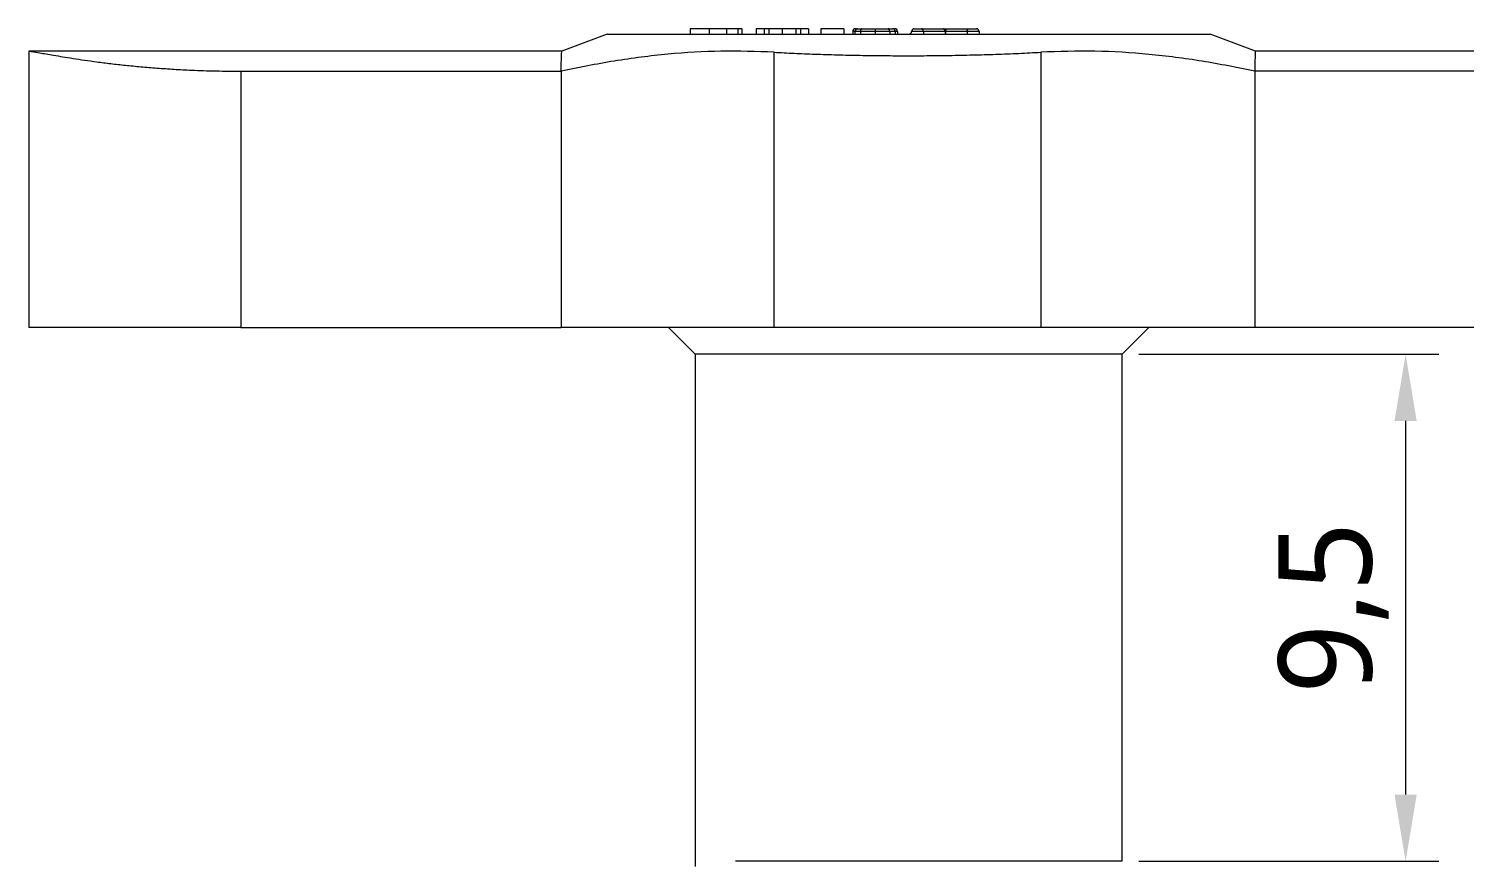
# Model space of a CAD drawing. Header units: millimetres. Extents: x -15 to 313, y -16 to 261.
# Drawn here: x 27 to 80.8, y 106.8 to 138 of the extents above; entities that cross this region are included whole.
import ezdxf

# ---------------------------------------------------------------- set-up
doc = ezdxf.new("R2010")
doc.units = ezdxf.units.MM
doc.header["$LTSCALE"] = 12.7
doc.header["$PDMODE"] = 33
doc.header["$PDSIZE"] = 1
doc.layers.add('Visible', color=7, linetype='Continuous', lineweight=40)
doc.styles.add('Onshape-Standard-Dimension', font='NotoSans-Regular.ttf')
doc.dimstyles.new('Onshape-ISO-25$0', dxfattribs={"dimtxt": 3.5, "dimasz": 2.5, "dimexe": 1.25, "dimexo": 0.625, "dimtad": 1, "dimtxsty": 'Onshape-Standard-Dimension', "dimcen": 2.5, "dimclrd": 7, "dimclre": 7, "dimclrt": 7, "dimadec": 1, "dimazin": 0, "dimtfac": 1, "dimtmove": 0, "dimatfit": 3, "dimfxl": 1, "dimlwd": 13, "dimlwe": 13, "dimarcsym": 0})

# ---------------------------------------------------------------- blocks, each defined once
blk = doc.blocks.new('*D11')
at = {"layer": 'Defpoints', "color": 0, "transparency": 16777216}
for p in [(67.989, 125.776, -6.217), (67.989, 106.776, -6.217), (78.617, 106.776)]:
    blk.add_point(p, dxfattribs=at)
at = {"layer": 'Visible', "color": 7, "lineweight": 13, "transparency": 16777216}
for p, q in [((68.614, 125.776), (79.867, 125.776)), ((78.617, 123.276), (78.617, 109.276)), ((68.614, 106.776), (79.867, 106.776))]:
    blk.add_line(p, q, dxfattribs=at)
at = {"layer": 'Visible', "color": 7, "transparency": 16777216}
for points in [[(78.201, 123.276), (79.034, 123.276), (78.617, 125.776)], [(78.201, 109.276), (79.034, 109.276), (78.617, 106.776)]]:
    blk.add_solid(points, dxfattribs=at)
at = {"layer": 'Visible', "color": 7, "lineweight": 5, "transparency": 16777216, "insert": (75.91, 116.276), "char_height": 3.5, "attachment_point": 5, "rotation": 90, "style": 'Onshape-Standard-Dimension'}
blk.add_mtext('9,5', dxfattribs=at)

msp = doc.modelspace()

# ---------------------------------------------------------------- linework, layer by layer
at = {"layer": 'Visible', "lineweight": 5}
for p, q in [((48.689, 137.776), (46.989, 137.138)), ((48.689, 137.776), (71.289, 137.776)), ((51.805, 137.976), (51.805, 137.776)), ((52.507, 137.976), (51.805, 137.976)), ((53.162, 137.976), (52.507, 137.976)), ((52.507, 137.976), (52.507, 137.776)), ((53.162, 137.976), (53.162, 137.776)), ((53.588, 137.976), (53.162, 137.976)), ((53.736, 137.976), (53.588, 137.976)), ((53.588, 137.976), (53.588, 137.776)), ((53.736, 137.976), (53.736, 137.776)), ((54.575, 137.976), (54.279, 137.976)), ((54.279, 137.976), (54.279, 137.776)), ((54.575, 137.976), (54.575, 137.776)), ((54.75, 137.976), (54.575, 137.976)), ((55.247, 137.976), (54.75, 137.976)), ((54.75, 137.976), (54.75, 137.776)), ((55.76, 137.976), (55.247, 137.976)), ((55.247, 137.976), (55.247, 137.776)), ((55.76, 137.976), (55.76, 137.776)), ((55.935, 137.976), (55.76, 137.976)), ((56.232, 137.976), (55.935, 137.976)), ((55.935, 137.976), (55.935, 137.776)), ((56.232, 137.976), (56.232, 137.776)), ((57.56, 137.976), (56.703, 137.976)), ((56.703, 137.976), (56.703, 137.776)), ((57.56, 137.976), (57.56, 137.776)), ((57.892, 137.876), (57.892, 137.776)), ((57.971, 137.876), (57.892, 137.876)), ((57.974, 137.876), (57.974, 137.776)), ((58.178, 137.876), (57.974, 137.876)), ((57.992, 137.976), (58.071, 137.976)), ((58.074, 137.976), (58.24, 137.976)), ((58.731, 137.876), (58.178, 137.876)), ((58.178, 137.876), (58.178, 137.776)), ((58.24, 137.976), (58.731, 137.976)), ((58.731, 137.976), (59.218, 137.976)), ((58.731, 137.976), (58.731, 137.876)), ((58.731, 137.876), (58.731, 137.776)), ((59.281, 137.876), (58.731, 137.876)), ((59.218, 137.976), (59.386, 137.976)), ((59.281, 137.876), (59.281, 137.776)), ((59.486, 137.876), (59.281, 137.876)), ((59.437, 137.976), (59.469, 137.976)), ((59.486, 137.876), (59.486, 137.776)), ((59.569, 137.876), (59.493, 137.876)), ((59.569, 137.876), (59.569, 137.776)), ((60.544, 137.876), (60.1, 137.876)), ((60.2, 137.976), (60.475, 137.976)), ((60.475, 137.976), (61.29, 137.976)), ((60.544, 137.876), (60.544, 137.776)), ((61.359, 137.876), (60.544, 137.876)), ((61.29, 137.976), (61.441, 137.976)), ((61.359, 137.876), (61.359, 137.776)), ((61.373, 137.876), (61.359, 137.876)), ((62.181, 137.876), (61.373, 137.876)), ((61.373, 137.876), (61.373, 137.776)), ((61.441, 137.976), (62.25, 137.976)), ((62.181, 137.876), (62.181, 137.776)), ((62.628, 137.876), (62.181, 137.876)), ((62.25, 137.976), (62.528, 137.976)), ((62.628, 137.876), (62.628, 137.776)), ((72.99, 137.138), (71.289, 137.776)), ((46.989, 137.138), (27.005, 137.138)), ((27.005, 137.138), (27.005, 126.776)), ((54.944, 126.776), (54.944, 137.095)), ((64.944, 137.095), (64.944, 126.776)), ((92.974, 137.138), (72.989, 137.138)), ((34.961, 136.384), (46.961, 136.384)), ((34.961, 136.384), (34.961, 126.776)), ((46.961, 136.384), (46.961, 126.776)), ((72.961, 136.384), (72.961, 126.776)), ((84.961, 136.384), (72.961, 136.384)), ((34.961, 126.776), (27.005, 126.776)), ((34.961, 126.776), (46.961, 126.776)), ((54.944, 126.776), (46.961, 126.776)), ((50.989, 126.776), (51.989, 125.776)), ((64.944, 126.776), (54.944, 126.776)), ((72.961, 126.776), (64.944, 126.776)), ((67.989, 125.776), (68.989, 126.776)), ((84.961, 126.776), (72.961, 126.776)), ((51.989, 125.776), (51.989, 106.576)), ((67.989, 125.776), (51.989, 125.776)), ((67.989, 106.776), (67.989, 125.776)), ((67.989, 106.776), (53.496, 106.776))]:
    msp.add_line(p, q, dxfattribs=at)
for centre, start, end in [((57.992, 137.876), 90, 180), ((58.074, 137.876), 90, 180), ((59.386, 137.876), 0, 90), ((59.469, 137.876), 0, 90), ((60, 137.876), 270, 0), ((60.2, 137.876), 90, 180), ((62.528, 137.876), 0, 90)]:
    msp.add_arc(centre, 0.1, start, end, dxfattribs=at)
for centre, major_axis, ratio, start_param, end_param in [((58.24, 137.876), (0, 0.1), 0.62221, 0, 1.570796), ((59.218, 137.876), (0, -0.1), 0.626506, 1.570796, 3.141593), ((60.475, 137.876), (0, 0.1), 0.685206, 4.712389, 6.283185), ((61.29, 137.876), (0, 0.1), 0.685206, 4.712389, 6.283185)]:
    msp.add_ellipse(centre, major_axis=major_axis, ratio=ratio, start_param=start_param, end_param=end_param, dxfattribs=at)
at = {"layer": 'Visible', "lineweight": 5, "extrusion": (0, 0, -1)}
for centre in [(61.441, 137.876), (62.25, 137.876)]:
    msp.add_ellipse(centre, major_axis=(0, 0.1), ratio=0.687244, start_param=4.712389, end_param=6.283185, dxfattribs=at)
at = {"layer": 'Visible', "lineweight": 5}
for points, knots in [([(27.005, 137.138), (27.044, 137.134), (27.142, 137.124), (27.426, 137.072), (27.653, 137.032), (27.944, 136.981), (28.283, 136.924), (28.671, 136.862), (29.097, 136.798), (29.563, 136.733), (30.082, 136.667), (30.635, 136.606), (31.211, 136.55), (31.81, 136.5), (32.463, 136.456), (33.123, 136.421), (34.037, 136.389), (34.652, 136.386), (34.961, 136.384)], [0, 0, 0, 0, 0.033245, 0.081594, 0.125949, 0.174649, 0.227963, 0.284781, 0.344305, 0.406521, 0.472064, 0.539772, 0.608684, 0.679138, 0.751948, 0.825807, 0.912291, 1, 1, 1, 1]), ([(54.944, 137.095), (54.28, 137.118), (52.952, 137.165), (50.962, 137.042), (48.95, 136.787), (47.625, 136.518), (46.961, 136.384)], [0, 0, 0, 0, 0.248846, 0.49774, 0.74871, 1, 1, 1, 1]), ([(46.961, 136.384), (46.964, 136.524), (46.97, 136.776), (46.978, 137.042), (46.986, 137.112), (46.989, 137.138)], [0, 0, 0, 0, 0.442423, 0.79369, 1, 1, 1, 1]), ([(54.944, 137.095), (55.194, 137.082), (55.698, 137.054), (56.482, 137.023), (57.313, 136.997), (58.166, 136.978), (58.986, 136.967), (59.814, 136.963), (60.668, 136.965), (61.513, 136.975), (62.395, 136.992), (63.253, 137.017), (64.117, 137.051), (64.67, 137.08), (64.944, 137.095)], [0, 0, 0, 0, 0.079199, 0.16, 0.243362, 0.327738, 0.410417, 0.493438, 0.577715, 0.661744, 0.747418, 0.83214, 0.916953, 1, 1, 1, 1]), ([(72.961, 136.384), (72.304, 136.517), (70.99, 136.782), (68.999, 137.036), (66.971, 137.165), (65.62, 137.118), (64.944, 137.095)], [0, 0, 0, 0, 0.249506, 0.498707, 0.749379, 1, 1, 1, 1]), ([(72.989, 137.138), (72.985, 137.112), (72.975, 137.042), (72.97, 136.776), (72.964, 136.524), (72.961, 136.384)], [0, 0, 0, 0, 0.206515, 0.55768, 1, 1, 1, 1])]:
    msp.add_open_spline(points, degree=3, knots=knots, dxfattribs=at)

# ---------------------------------------------------------------- dimensions: what is measured, and where the dimension line sits
dim = msp.add_linear_dim(base=(78.617, 106.776), p1=(67.989, 125.776, -6.217), p2=(67.989, 106.776, -6.217), angle=90, dimstyle='Onshape-ISO-25$0', override={"dimlfac": 0.5, "dimpost": ''}, dxfattribs=at)
dim.commit()
dim.dimension.update_dxf_attribs({"geometry": '*D11', "text_midpoint": (78.617, 116.276), "dimtype": 160})

doc.saveas('drawing.dxf')
